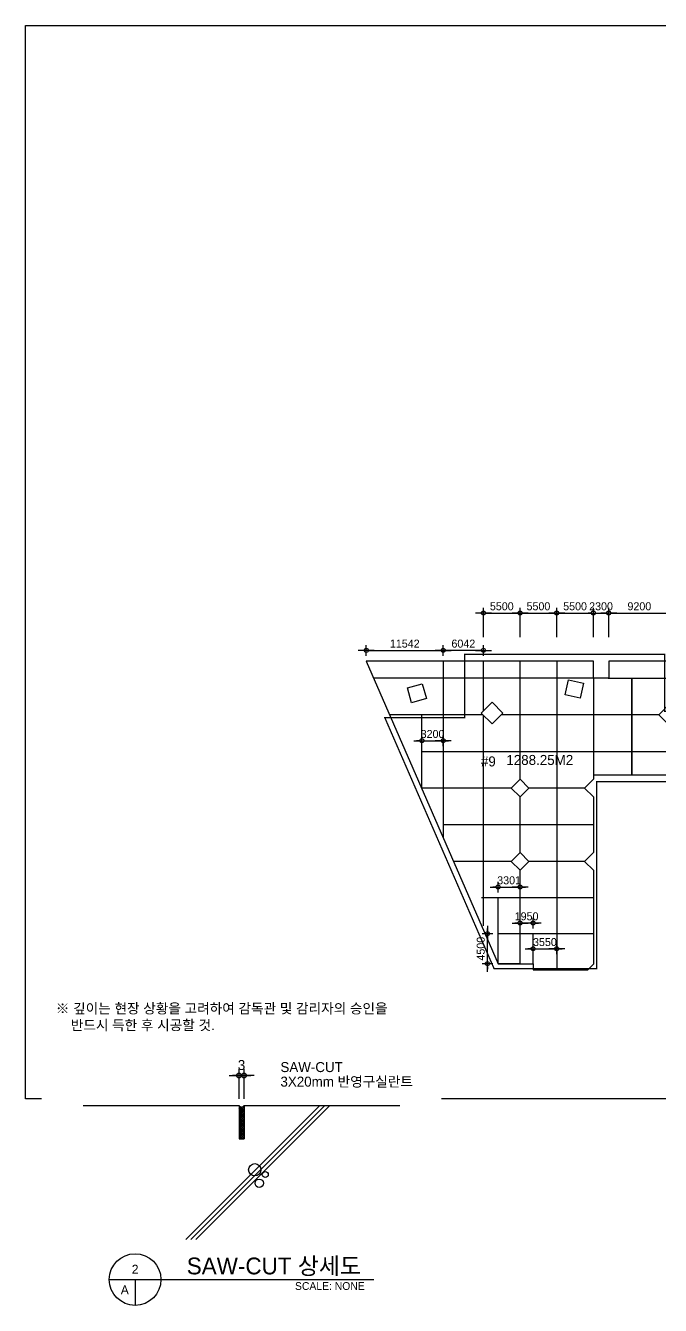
# Model space of a CAD drawing. Header units: millimetres. Extents: x -869187 to 1405794, y -1345622 to 197746.
# Drawn here: x 8000 to 103293, y 5787 to 197746 of the extents above; entities that cross this region are included whole.
import ezdxf
from ezdxf.enums import TextEntityAlignment as Align

# ---------------------------------------------------------------- set-up
doc = ezdxf.new("R2010")
doc.units = ezdxf.units.MM
doc.header["$LTSCALE"] = 1000
doc.header["$MEASUREMENT"] = 0
doc.header["$PDSIZE"] = -10
doc.layers.get('0').update_dxf_attribs({"linetype": 'CONTINUOUS'})
doc.layers.get('Defpoints').update_dxf_attribs({"color": 171, "linetype": 'CONTINUOUS'})
for name, color, linetype in [('151', 151, 'CONTINUOUS'), ('CON', 2, 'CONTINUOUS'), ('DIM', 7, 'CONTINUOUS'), ('E3', 8, 'CONTINUOUS'), ('FIN', 5, 'CONTINUOUS'), ('LED', 7, 'CONTINUOUS'), ('NDIM', 7, 'CONTINUOUS'), ('SAW-CUT', 6, 'CONTINUOUS'), ('SYM', 7, 'CONTINUOUS'), ('TEXT', 3, 'CONTINUOUS'), ('WIPEOUT', 6, 'CONTINUOUS')]:
    doc.layers.add(name, color=color, linetype=linetype)
doc.styles.add('CGS', font='cgse', dxfattribs={"bigfont": 'cgs'})
doc.styles.add('나눔바른고딕', font='')
doc.styles.get('나눔바른고딕').set_extended_font_data('나눔바른고딕')
doc.dimstyles.new('400 NDIM', dxfattribs={"dimscale": 400, "dimtxt": 3, "dimasz": 1, "dimexe": 2, "dimexo": 2, "dimgap": 1.5, "dimtad": 1, "dimdec": 0, "dimrnd": 0.25, "dimdsep": 46, "dimtxsty": '나눔바른고딕', "dimblk": 'DOT0', "dimcen": 1, "dimdle": 8, "dimclrd": 7, "dimclre": 7, "dimclrt": 7, "dimadec": 0, "dimazin": 0, "dimtfac": 1, "dimtdec": 0, "dimtix": 1, "dimtmove": 2, "dimatfit": 3, "dimldrblk": 'DOT0', "dimfxl": 1, "dimtolj": 1, "dimtzin": 0, "dimlwd": -1, "dimlwe": -1, "dimarcsym": 0})
doc.dimstyles.new('NDIM 1200', dxfattribs={"dimscale": 500, "dimtxt": 3, "dimasz": 1, "dimexe": 2, "dimexo": 2, "dimgap": 1, "dimtad": 1, "dimdec": 0, "dimdsep": 46, "dimtxsty": 'CGS', "dimblk": 'DOT0', "dimcen": 1, "dimdle": 8, "dimclrd": 2, "dimclre": 2, "dimclrt": 2, "dimadec": 0, "dimazin": 0, "dimtfac": 1, "dimtdec": 0, "dimtix": 1, "dimtmove": 2, "dimatfit": 3, "dimldrblk": 'DOT0', "dimfxl": 1, "dimtolj": 1, "dimtzin": 0, "dimlwd": -1, "dimlwe": -1, "dimarcsym": 0})

# ---------------------------------------------------------------- blocks, each defined once
blk = doc.blocks.new('DOT0')
blk.add_line((-3, 0), (3, 0))
at = {"color": 6}
blk.add_circle((0, 0), 0.75, dxfattribs=at)
blk = doc.blocks.new('*D419')
at = {"layer": 'Defpoints', "color": 0, "transparency": 16777216}
for p in [(24300, -10316), (23700, -13905), (24300, -13905)]:
    blk.add_point(p, dxfattribs=at)
at = {"layer": 'DIM', "color": 7, "transparency": 16777216}
for p, q in [((23300, -10316), (22900, -10316)), ((23700, -13105), (23700, -9516)), ((23700, -10316), (24300, -10316)), ((24300, -13105), (24300, -9516)), ((24700, -10316), (25100, -10316))]:
    blk.add_line(p, q, dxfattribs=at)
at = {"layer": 'DIM', "color": 7, "transparency": 16777216, "xscale": 400, "yscale": 400, "zscale": 400}
blk.add_blockref('DOT0', (23700, -10316), dxfattribs=at)
at = {"layer": 'DIM', "color": 7, "transparency": 16777216, "xscale": 400, "yscale": 400, "zscale": 400, "rotation": 180}
blk.add_blockref('DOT0', (24300, -10316), dxfattribs=at)
at = {"layer": 'DIM', "color": 7, "transparency": 16777216, "insert": (24000, -9066), "char_height": 1200, "attachment_point": 5, "style": '나눔바른고딕'}
blk.add_mtext('\\A1;3', dxfattribs=at)
blk = doc.blocks.new('*D17')
at = {"layer": 'Defpoints', "color": 0, "ltscale": 0.4, "transparency": 16777216}
for p in [(70688, 90491), (67488, 88891), (70688, 88891)]:
    blk.add_point(p, dxfattribs=at)
at = {"layer": 'NDIM', "ltscale": 0.4, "transparency": 16777216}
for p, q in [((67088, 90491), (66688, 90491)), ((67488, 89691), (67488, 91291)), ((67488, 90491), (70688, 90491)), ((70688, 89691), (70688, 91291)), ((71088, 90491), (71488, 90491))]:
    blk.add_line(p, q, dxfattribs=at)
at = {"layer": 'NDIM', "ltscale": 0.4, "transparency": 16777216, "xscale": 400, "yscale": 400, "zscale": 400}
blk.add_blockref('DOT0', (67488, 90491), dxfattribs=at)
at = {"layer": 'NDIM', "ltscale": 0.4, "transparency": 16777216, "xscale": 400, "yscale": 400, "zscale": 400, "rotation": 180}
blk.add_blockref('DOT0', (70688, 90491), dxfattribs=at)
at = {"layer": 'NDIM', "ltscale": 0.4, "transparency": 16777216, "insert": (69088, 91491), "char_height": 1200, "attachment_point": 5, "style": 'CGS'}
blk.add_mtext('\\A1;3200', dxfattribs=at)
blk = doc.blocks.new('*D18')
at = {"layer": 'Defpoints', "color": 0, "ltscale": 0.4, "transparency": 16777216}
for p in [(84180, 57678), (87730, 59278), (87730, 57678)]:
    blk.add_point(p, dxfattribs=at)
at = {"layer": 'NDIM', "ltscale": 0.4, "transparency": 16777216}
for p, q in [((84180, 58478), (84180, 60078)), ((87730, 58478), (87730, 60078)), ((83780, 59278), (83380, 59278)), ((84180, 59278), (87730, 59278)), ((88130, 59278), (88530, 59278))]:
    blk.add_line(p, q, dxfattribs=at)
at = {"layer": 'NDIM', "ltscale": 0.4, "transparency": 16777216, "xscale": 400, "yscale": 400, "zscale": 400}
blk.add_blockref('DOT0', (84180, 59278), dxfattribs=at)
at = {"layer": 'NDIM', "ltscale": 0.4, "transparency": 16777216, "xscale": 400, "yscale": 400, "zscale": 400, "rotation": 180}
blk.add_blockref('DOT0', (87730, 59278), dxfattribs=at)
at = {"layer": 'NDIM', "ltscale": 0.4, "transparency": 16777216, "insert": (85955, 60278), "char_height": 1200, "attachment_point": 5, "style": 'CGS'}
blk.add_mtext('\\A1;3550', dxfattribs=at)
blk = doc.blocks.new('*D19')
at = {"layer": 'Defpoints', "color": 0, "ltscale": 0.4, "transparency": 16777216}
for p in [(82230, 63141), (82230, 61541), (84180, 61541)]:
    blk.add_point(p, dxfattribs=at)
at = {"layer": 'NDIM', "ltscale": 0.4, "transparency": 16777216}
for p, q in [((82230, 62341), (82230, 63941)), ((84180, 62341), (84180, 63941)), ((81830, 63141), (81430, 63141)), ((84180, 63141), (82230, 63141)), ((84580, 63141), (84980, 63141))]:
    blk.add_line(p, q, dxfattribs=at)
at = {"layer": 'NDIM', "ltscale": 0.4, "transparency": 16777216, "xscale": 400, "yscale": 400, "zscale": 400}
for p, rotation in [((82230, 63141), 359.9999999999994), ((84180, 63141), 179.9999999999993)]:
    blk.add_blockref('DOT0', p, dxfattribs=dict(at, rotation=rotation))
at = {"layer": 'NDIM', "ltscale": 0.4, "transparency": 16777216, "insert": (83205, 64141), "char_height": 1200, "attachment_point": 5, "style": 'CGS'}
blk.add_mtext('\\A1;1950', dxfattribs=at)
blk = doc.blocks.new('*D20')
at = {"layer": 'Defpoints', "color": 0, "ltscale": 0.4, "transparency": 16777216}
for p in [(82230, 68541), (78929, 66941), (82230, 66941)]:
    blk.add_point(p, dxfattribs=at)
at = {"layer": 'NDIM', "ltscale": 0.4, "transparency": 16777216}
for p, q in [((78929, 67741), (78929, 69341)), ((82230, 67741), (82230, 69341)), ((78529, 68541), (78129, 68541)), ((78929, 68541), (82230, 68541)), ((82630, 68541), (83030, 68541))]:
    blk.add_line(p, q, dxfattribs=at)
at = {"layer": 'NDIM', "ltscale": 0.4, "transparency": 16777216, "xscale": 400, "yscale": 400, "zscale": 400}
blk.add_blockref('DOT0', (78929, 68541), dxfattribs=at)
at = {"layer": 'NDIM', "ltscale": 0.4, "transparency": 16777216, "xscale": 400, "yscale": 400, "zscale": 400, "rotation": 180}
blk.add_blockref('DOT0', (82230, 68541), dxfattribs=at)
at = {"layer": 'NDIM', "ltscale": 0.4, "transparency": 16777216, "insert": (80579, 69541), "char_height": 1200, "attachment_point": 5, "style": 'CGS'}
blk.add_mtext('\\A1;3301', dxfattribs=at)
blk = doc.blocks.new('*D21')
at = {"layer": 'Defpoints', "color": 0, "ltscale": 0.4, "transparency": 16777216}
for p in [(77329, 61541), (78929, 61541), (78929, 57041)]:
    blk.add_point(p, dxfattribs=at)
at = {"layer": 'NDIM', "ltscale": 0.4, "transparency": 16777216}
for p, q in [((78129, 61541), (76529, 61541)), ((77329, 61941), (77329, 62341)), ((77329, 57041), (77329, 61541)), ((78129, 57041), (76529, 57041)), ((77329, 56641), (77329, 56241))]:
    blk.add_line(p, q, dxfattribs=at)
at = {"layer": 'NDIM', "ltscale": 0.4, "transparency": 16777216, "xscale": 400, "yscale": 400, "zscale": 400}
for p, rotation in [((77329, 61541), 270), ((77329, 57041), 90)]:
    blk.add_blockref('DOT0', p, dxfattribs=dict(at, rotation=rotation))
at = {"layer": 'NDIM', "ltscale": 0.4, "transparency": 16777216, "insert": (76329, 59291), "char_height": 1200, "attachment_point": 5, "rotation": 90, "style": 'CGS'}
blk.add_mtext('\\A1;4500', dxfattribs=at)
blk = doc.blocks.new('*D301')
at = {"layer": 'Defpoints', "color": 0, "ltscale": 0.4, "transparency": 16777216}
for p in [(82230, 109641), (76730, 105241), (82230, 105241)]:
    blk.add_point(p, dxfattribs=at)
at = {"layer": 'NDIM', "ltscale": 0.4, "transparency": 16777216}
for p, q in [((76730, 106041), (76730, 110441)), ((77130, 109641), (81830, 109641)), ((82230, 106041), (82230, 110441))]:
    blk.add_line(p, q, dxfattribs=at)
at = {"layer": 'NDIM', "ltscale": 0.4, "transparency": 16777216, "xscale": 400, "yscale": 400, "zscale": 400, "rotation": 180}
blk.add_blockref('DOT0', (76730, 109641), dxfattribs=at)
at = {"layer": 'NDIM', "ltscale": 0.4, "transparency": 16777216, "xscale": 400, "yscale": 400, "zscale": 400}
blk.add_blockref('DOT0', (82230, 109641), dxfattribs=at)
at = {"layer": 'NDIM', "ltscale": 0.4, "transparency": 16777216, "insert": (79480, 110641), "char_height": 1200, "attachment_point": 5, "style": 'CGS'}
blk.add_mtext('\\A1;5500', dxfattribs=at)
blk = doc.blocks.new('*D302')
at = {"layer": 'Defpoints', "color": 0, "ltscale": 0.4, "transparency": 16777216}
for p in [(70688, 104041), (59147, 102441), (70688, 102441)]:
    blk.add_point(p, dxfattribs=at)
at = {"layer": 'NDIM', "ltscale": 0.4, "transparency": 16777216}
for p, q in [((59147, 103241), (59147, 104841)), ((59547, 104041), (70288, 104041)), ((70688, 103241), (70688, 104841))]:
    blk.add_line(p, q, dxfattribs=at)
at = {"layer": 'NDIM', "ltscale": 0.4, "transparency": 16777216, "xscale": 400, "yscale": 400, "zscale": 400, "rotation": 180}
blk.add_blockref('DOT0', (59147, 104041), dxfattribs=at)
at = {"layer": 'NDIM', "ltscale": 0.4, "transparency": 16777216, "xscale": 400, "yscale": 400, "zscale": 400}
blk.add_blockref('DOT0', (70688, 104041), dxfattribs=at)
at = {"layer": 'NDIM', "ltscale": 0.4, "transparency": 16777216, "insert": (64918, 105041), "char_height": 1200, "attachment_point": 5, "style": 'CGS'}
blk.add_mtext('\\A1;11542', dxfattribs=at)
blk = doc.blocks.new('*D303')
at = {"layer": 'Defpoints', "color": 0, "ltscale": 0.4, "transparency": 16777216}
for p in [(70688, 104041), (70688, 102441), (76730, 102441)]:
    blk.add_point(p, dxfattribs=at)
at = {"layer": 'NDIM', "ltscale": 0.4, "transparency": 16777216}
for p, q in [((70688, 103241), (70688, 104841)), ((76330, 104041), (71088, 104041)), ((76730, 103241), (76730, 104841))]:
    blk.add_line(p, q, dxfattribs=at)
at = {"layer": 'NDIM', "ltscale": 0.4, "transparency": 16777216, "xscale": 400, "yscale": 400, "zscale": 400, "rotation": 180.0000000000006}
blk.add_blockref('DOT0', (70688, 104041), dxfattribs=at)
at = {"layer": 'NDIM', "ltscale": 0.4, "transparency": 16777216, "xscale": 400, "yscale": 400, "zscale": 400}
blk.add_blockref('DOT0', (76730, 104041), dxfattribs=at)
at = {"layer": 'NDIM', "ltscale": 0.4, "transparency": 16777216, "insert": (73709, 105041), "char_height": 1200, "attachment_point": 5, "style": 'CGS'}
blk.add_mtext('\\A1;6042', dxfattribs=at)
blk = doc.blocks.new('*D304')
at = {"layer": 'Defpoints', "color": 0, "ltscale": 0.4, "transparency": 16777216}
for p in [(87730, 109641), (82230, 105241), (87730, 105241)]:
    blk.add_point(p, dxfattribs=at)
at = {"layer": 'NDIM', "ltscale": 0.4, "transparency": 16777216}
for p, q in [((82230, 106041), (82230, 110441)), ((82630, 109641), (87330, 109641)), ((87730, 106041), (87730, 110441))]:
    blk.add_line(p, q, dxfattribs=at)
at = {"layer": 'NDIM', "ltscale": 0.4, "transparency": 16777216, "xscale": 400, "yscale": 400, "zscale": 400, "rotation": 180}
blk.add_blockref('DOT0', (82230, 109641), dxfattribs=at)
at = {"layer": 'NDIM', "ltscale": 0.4, "transparency": 16777216, "xscale": 400, "yscale": 400, "zscale": 400}
blk.add_blockref('DOT0', (87730, 109641), dxfattribs=at)
at = {"layer": 'NDIM', "ltscale": 0.4, "transparency": 16777216, "insert": (84980, 110641), "char_height": 1200, "attachment_point": 5, "style": 'CGS'}
blk.add_mtext('\\A1;5500', dxfattribs=at)
blk = doc.blocks.new('*D305')
at = {"layer": 'Defpoints', "color": 0, "ltscale": 0.4, "transparency": 16777216}
for p in [(93230, 109641), (87730, 105241), (93230, 105241)]:
    blk.add_point(p, dxfattribs=at)
at = {"layer": 'NDIM', "ltscale": 0.4, "transparency": 16777216}
for p, q in [((87730, 106041), (87730, 110441)), ((88130, 109641), (92830, 109641)), ((93230, 106041), (93230, 110441))]:
    blk.add_line(p, q, dxfattribs=at)
at = {"layer": 'NDIM', "ltscale": 0.4, "transparency": 16777216, "xscale": 400, "yscale": 400, "zscale": 400, "rotation": 180}
blk.add_blockref('DOT0', (87730, 109641), dxfattribs=at)
at = {"layer": 'NDIM', "ltscale": 0.4, "transparency": 16777216, "xscale": 400, "yscale": 400, "zscale": 400}
blk.add_blockref('DOT0', (93230, 109641), dxfattribs=at)
at = {"layer": 'NDIM', "ltscale": 0.4, "transparency": 16777216, "insert": (90480, 110641), "char_height": 1200, "attachment_point": 5, "style": 'CGS'}
blk.add_mtext('\\A1;5500', dxfattribs=at)
blk = doc.blocks.new('*D306')
at = {"layer": 'Defpoints', "color": 0, "ltscale": 0.4, "transparency": 16777216}
for p in [(95530, 109641), (93230, 105241), (95530, 105241)]:
    blk.add_point(p, dxfattribs=at)
at = {"layer": 'NDIM', "ltscale": 0.4, "transparency": 16777216}
for p, q in [((92830, 109641), (92430, 109641)), ((93230, 106041), (93230, 110441)), ((93230, 109641), (95530, 109641)), ((95530, 106041), (95530, 110441)), ((95930, 109641), (96330, 109641))]:
    blk.add_line(p, q, dxfattribs=at)
at = {"layer": 'NDIM', "ltscale": 0.4, "transparency": 16777216, "xscale": 400, "yscale": 400, "zscale": 400}
blk.add_blockref('DOT0', (93230, 109641), dxfattribs=at)
at = {"layer": 'NDIM', "ltscale": 0.4, "transparency": 16777216, "xscale": 400, "yscale": 400, "zscale": 400, "rotation": 180}
blk.add_blockref('DOT0', (95530, 109641), dxfattribs=at)
at = {"layer": 'NDIM', "ltscale": 0.4, "transparency": 16777216, "insert": (94380, 110641), "char_height": 1200, "attachment_point": 5, "style": 'CGS'}
blk.add_mtext('\\A1;2300', dxfattribs=at)
blk = doc.blocks.new('*D307')
at = {"layer": 'Defpoints', "color": 0, "ltscale": 0.4, "transparency": 16777216}
for p in [(104730, 109641), (95530, 105241), (104730, 105241)]:
    blk.add_point(p, dxfattribs=at)
at = {"layer": 'NDIM', "ltscale": 0.4, "transparency": 16777216}
for p, q in [((95530, 106041), (95530, 110441)), ((95930, 109641), (104330, 109641)), ((104730, 106041), (104730, 110441))]:
    blk.add_line(p, q, dxfattribs=at)
at = {"layer": 'NDIM', "ltscale": 0.4, "transparency": 16777216, "xscale": 400, "yscale": 400, "zscale": 400, "rotation": 180}
blk.add_blockref('DOT0', (95530, 109641), dxfattribs=at)
at = {"layer": 'NDIM', "ltscale": 0.4, "transparency": 16777216, "xscale": 400, "yscale": 400, "zscale": 400}
blk.add_blockref('DOT0', (104730, 109641), dxfattribs=at)
at = {"layer": 'NDIM', "ltscale": 0.4, "transparency": 16777216, "insert": (100130, 110641), "char_height": 1200, "attachment_point": 5, "style": 'CGS'}
blk.add_mtext('\\A1;9200', dxfattribs=at)
blk = doc.blocks.new('A$C4CB6089A')
at = {"layer": 'SYM'}
for p, q in [((8119.8, -34800), (39880.2, -34800)), ((11222.8, -34800), (11222.8, -37903))]:
    blk.add_line(p, q, dxfattribs=at)
blk.add_circle((11222.8, -34800), 3103, dxfattribs=at)
at = {"layer": 'TEXT', "style": '나눔바른고딕'}
blk.add_text('SAW-CUT 상세도', height=2016.97, dxfattribs=at).set_placement((17422.4, -33170.9), align=Align.MIDDLE_LEFT)
for s, p in [('2', (11222.8, -33558.8)), ('A', (9981.6, -36041.2))]:
    blk.add_text(s, height=1086.1, dxfattribs=at).set_placement(p, align=Align.MIDDLE)
blk.add_text('SCALE: NONE', height=930.909, dxfattribs=at).set_placement((38794.6, -35110.3), align=Align.TOP_RIGHT)
blk.add_wipeout([(0, 0), (0, -30000), (48000, -30000), (48000, 0)]).dxf.layer = 'WIPEOUT'
at = {"layer": 'FIN', "ltscale": 1000}
h = blk.add_hatch(dxfattribs=at)
h.set_pattern_fill('ANSI37', color=256, scale=50)
h.set_pattern_definition([(45, (-2497979.52, -916950.34), (-112.2532015, 112.2532015), []), (135, (-2497979.52, -916950.34), (-112.2532015, -112.2532015), [])])
edge = h.paths.add_edge_path()
edge.add_line((23700, -17905.3), (24300, -17905.3))
edge.add_line((24300, -17905.3), (24300, -13905.3))
edge.add_arc((24000, -13780.3), 325, 202.619865, 337.380135, ccw=False)
edge.add_line((23700, -13905.3), (23700, -17905.3))
at = {"layer": 'CON'}
for p, q in [((5000, -13905.3), (23700, -13905.3)), ((23700, -13905.3), (23700, -17905.3)), ((24300, -13905.3), (43000, -13905.3)), ((24300, -13905.3), (24300, -17905.3)), ((23700, -17905.3), (24300, -17905.3))]:
    blk.add_line(p, q, dxfattribs=at)
at = {"layer": 'E3'}
for p, q in [((33417.8, -13905.3, -605856.8), (17323.1, -30000, -605856.8)), ((34017.8, -13905.3, -605856.8), (17923.1, -30000, -605856.8)), ((34617.8, -13905.3, -605856.8), (18523.1, -30000, -605856.8))]:
    blk.add_line(p, q, dxfattribs=at)
for centre, radius in [((25594, -21625.3), 740.8), ((26127.9, -23250.3), 502.9), ((26850.1, -22198), 363.1)]:
    blk.add_circle(centre, radius, dxfattribs=at)
at = {"layer": 'FIN', "ltscale": 1000}
blk.add_arc((24000, -13780.3), 325, 202.619865, 337.380135, dxfattribs=at)
at = {"layer": 'LED', "ltscale": 0.5}
blk.add_lwpolyline([(24000, -14005.3, 0, 400, 0), (24600, -12966, 0, 0, 0), (26712.7, -9306.7, 0, 0, 0), (28468.6, -9306.7, 0, 0, 0)], format="xyseb", dxfattribs=at)
at = {"layer": 'TEXT', "style": '나눔바른고딕'}
for s, p in [('※ 깊이는 현장 상황을 고려하여 감독관 및 감리자의 승인을', (1699.5, -2270)), ('반드시 득한 후 시공할 것.', (3499.5, -4270)), ('SAW-CUT', (28673.1, -9306.7)), ('3X20mm 반영구실란트', (28673.1, -11053))]:
    blk.add_text(s, height=1200, dxfattribs=at).set_placement(p, align=Align.MIDDLE_LEFT)
at = {"layer": 'DIM'}
dim = blk.add_linear_dim(base=(24300, -10315.8), p1=(23700, -13905.3), p2=(24300, -13905.3), text='3', dimstyle='400 NDIM', dxfattribs=at)
dim.commit()
dim.dimension.update_dxf_attribs({"geometry": '*D419', "text_midpoint": (24000, -9065.8)})

msp = doc.modelspace()

# ---------------------------------------------------------------- linework, layer by layer
at = {"color": 3, "ltscale": 10000, "const_width": 200}
msp.add_lwpolyline([(105330.1, 93640.5), (105330.1, 94890.5), (103930.1, 94890.5), (103930.1, 103440.7), (73930.1, 103440.7), (73930.1, 93940.7), (61923.1, 93940.7), (78328.3, 56290.5), (93730.1, 56290.5), (93730.1, 84340.5), (105330.1, 84340.5), (105330.1, 84390.5), (105530.1, 84390.5), (105530.1, 93640.5)], close=True, dxfattribs=at)
at = {"layer": 'Defpoints', "ltscale": 10000}
msp.add_lwpolyline([(292000, 36778.1), (8000, 36778.1), (8000, 197745.9), (292000, 197745.9)], close=True, dxfattribs=at)
at = {"layer": 'SAW-CUT', "ltscale": 10000}
for p, q in [((70688.4, 102440.7), (70688.4, 75952.2)), ((76730.1, 94964.8), (76730.1, 102440.7)), ((82230.1, 84714.8), (82230.1, 102440.7)), ((87730.1, 102440.7), (87730.1, 56140.5)), ((93145, 99890.5), (60257.8, 99890.5)), ((93230.1, 99890.5), (93230.1, 85340.5)), ((95442.1, 99890.5), (104730.1, 99890.5)), ((98980.1, 85340.5), (98980.1, 99890.5)), ((98980.1, 99890.5), (98980.1, 85340.5)), ((76655.8, 94390.5), (62654.3, 94390.5)), ((67488.4, 83390.5), (67488.4, 94390.5)), ((76730.1, 62707.9), (76730.1, 94316.3)), ((103055.8, 94390.5), (79404.4, 94390.5)), ((98980.1, 89285.8), (98980.1, 91254.2)), ((67488.4, 88890.5), (278930.1, 88890.5)), ((80905.8, 83390.5), (67447.3, 83390.5)), ((91905.8, 83390.5), (83554.4, 83390.5)), ((82230.1, 73714.8), (82230.1, 82066.3)), ((93230.1, 77890.5), (70688.4, 77890.5)), ((80905.8, 72390.5), (72240.3, 72390.5)), ((82230.1, 57040.5), (82230.1, 71066.3)), ((91905.8, 72390.5), (83554.4, 72390.5)), ((93230.1, 66940.5), (76459.2, 66940.5)), ((78928.7, 57040.5), (78928.7, 66940.5)), ((93230.1, 61540.5), (78928.7, 61540.5)), ((84180.1, 57040.5), (84180.1, 61540.5)), ((82230.1, 57040.5), (78930.1, 57040.5))]:
    msp.add_line(p, q, dxfattribs=at)
for points in [[(106530.1, 102440.7), (95530.1, 102440.7), (95530.1, 99890.5), (93230.1, 99890.5), (93230.1, 102440.7), (59146.7, 102440.7), (78928.7, 57040.5), (84180.1, 57040.5), (84180.1, 56140.5), (92405.8, 56140.5), (93230.1, 56964.8)], [(93230.1, 82066.3), (91905.8, 83390.5), (93230.1, 84714.8)], [(106530.1, 83390.5), (106530.1, 85340.5), (93230.1, 85340.5), (93230.1, 84714.8)], [(93230.1, 82066.3), (93230.1, 73714.8)], [(93230.1, 71066.3), (91905.8, 72390.5), (93230.1, 73714.8)], [(91905.8, 72390.5), (93230.1, 73714.8)], [(93230.1, 71066.3), (93230.1, 56964.8)]]:
    msp.add_lwpolyline(points, dxfattribs=at)
for points in [[(65331.1, 98395.5), (67543.3, 99014), (68161.8, 96801.7), (65949.5, 96183.3)], [(89510.9, 99609.1), (91753.5, 99111.9), (91256.3, 96869.3), (89013.7, 97366.5)], [(78030.1, 93016.3), (79654.4, 94640.5), (78030.1, 96264.8), (76405.8, 94640.5)], [(104730.1, 96064.8), (103055.8, 94390.5), (104730.1, 92716.3), (106404.4, 94390.5)], [(82230.1, 84714.8), (80905.8, 83390.5), (82230.1, 82066.3), (83554.4, 83390.5)], [(82230.1, 73714.8), (80905.8, 72390.5), (82230.1, 71066.3), (83554.4, 72390.5)]]:
    msp.add_lwpolyline(points, close=True, dxfattribs=at)

# ---------------------------------------------------------------- texts
at = {"color": 3, "ltscale": 10000, "style": '나눔바른고딕'}
msp.add_text('1288.25M2 ', height=1500, dxfattribs=at).set_placement((80165.9, 86848.9))
at = {"ltscale": 10000, "style": '나눔바른고딕'}
msp.add_text('#9', height=1500, dxfattribs=at).set_placement((76351, 86632.3))

# ---------------------------------------------------------------- dimensions: what is measured, and where the dimension line sits
at = {"layer": 'NDIM', "ltscale": 0.4}
for base, p1, p2, picture, middle in [((82230.1, 109640.7), (76730.1, 105240.7), (82230.1, 105240.7), '*D301', (79480.1, 110640.7)), ((87730.1, 109640.7), (82230.1, 105240.7), (87730.1, 105240.7), '*D304', (84980.1, 110640.7)), ((93230.1, 109640.7), (87730.1, 105240.7), (93230.1, 105240.7), '*D305', (90480.1, 110640.7)), ((95530.1, 109640.7), (93230.1, 105240.7), (95530.1, 105240.7), '*D306', (94380.1, 110640.7)), ((104730.1, 109640.7), (95530.1, 105240.7), (104730.1, 105240.7), '*D307', (100130.1, 110640.7)), ((70688.4, 104040.7), (59146.7, 102440.7), (70688.4, 102440.7), '*D302', (64917.5, 105040.7)), ((70688.4, 90490.5), (67488.4, 88890.5), (70688.4, 88890.5), '*D17', (69088.4, 91490.5)), ((82230.1, 68540.5), (78928.7, 66940.5), (82230.1, 66940.5), '*D20', (80579.4, 69540.5)), ((87730.1, 59278), (84180.1, 57678), (87730.1, 57678), '*D18', (85955.1, 60278))]:
    dim = msp.add_linear_dim(base=base, p1=p1, p2=p2, dimstyle='NDIM 1200', override={"dimscale": 400, "dimclrd": 256, "dimclre": 256, "dimclrt": 256}, dxfattribs=at)
    dim.commit()
    dim.dimension.update_dxf_attribs({"geometry": picture, "text_midpoint": middle})
for base, p1, p2, angle, picture, middle in [((70688.4, 104040.7), (76730.1, 102440.7), (70688.4, 102440.7), 180, '*D303', (73709.2, 105040.7)), ((82230.1, 63140.5), (84180.1, 61540.5), (82230.1, 61540.5), 180, '*D19', (83205.1, 64140.5)), ((77328.7, 61540.5), (78928.7, 57040.5), (78928.7, 61540.5), 90, '*D21', (76328.7, 59290.5))]:
    dim = msp.add_linear_dim(base=base, p1=p1, p2=p2, angle=angle, dimstyle='NDIM 1200', override={"dimscale": 400, "dimclrd": 256, "dimclre": 256, "dimclrt": 256}, dxfattribs=at)
    dim.commit()
    dim.dimension.update_dxf_attribs({"geometry": picture, "text_midpoint": middle})

# ---------------------------------------------------------------- next in the draw order: block references
at = {"layer": '151', "xscale": 1.25, "yscale": 1.25, "zscale": 1.25}
msp.add_blockref('A$C4CB6089A', (10414.3, 53166.2), dxfattribs=at)

doc.saveas('drawing.dxf')
